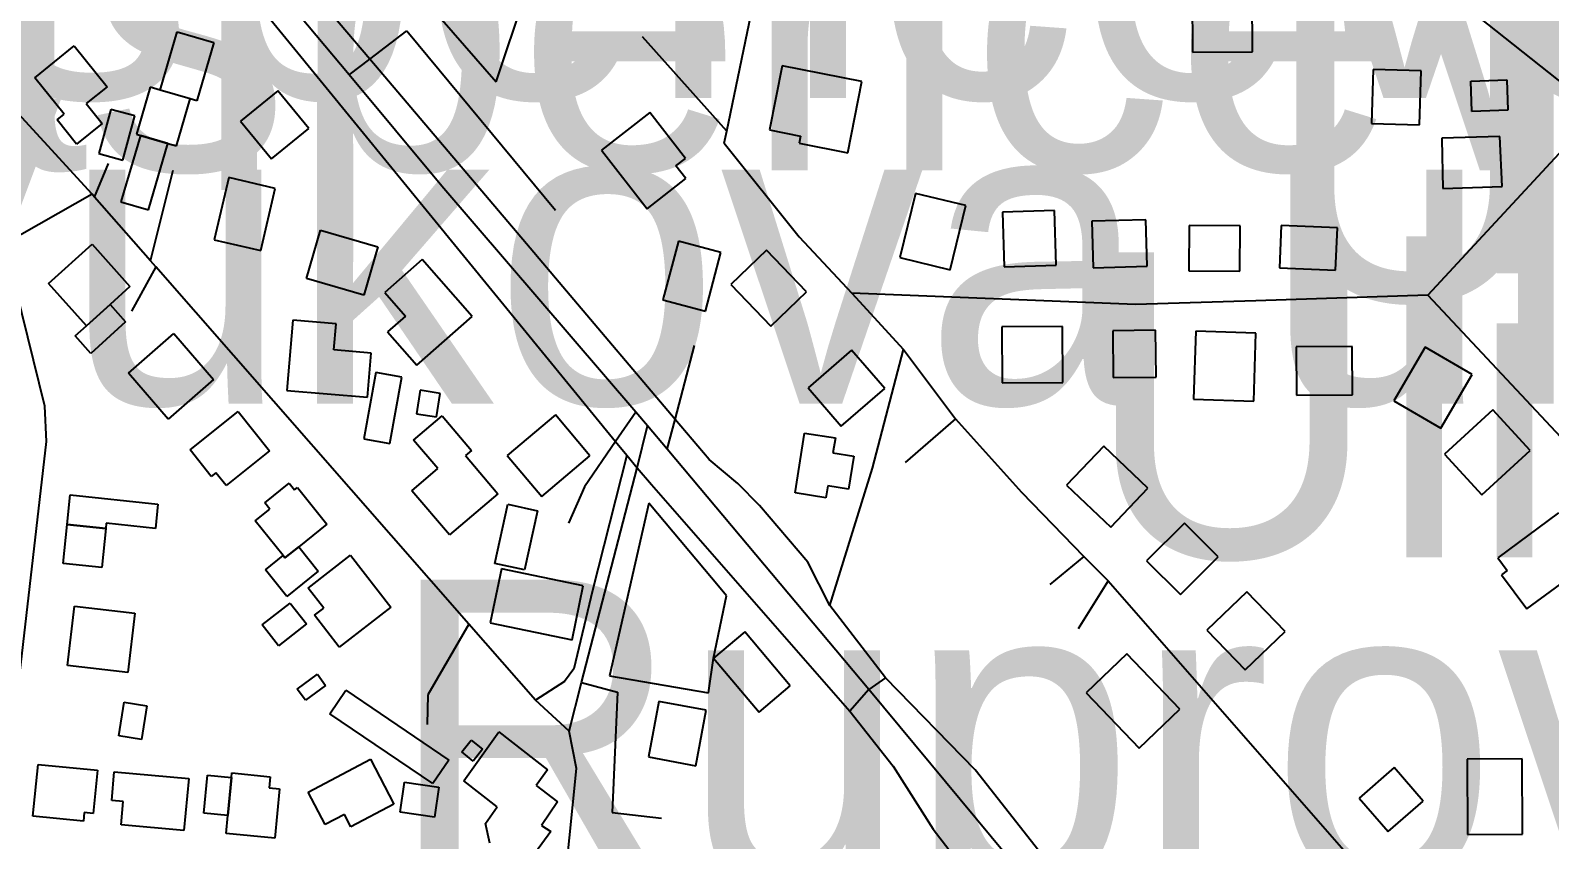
# Model space of a CAD drawing. Extents: x -8864 to 13231, y -7697 to 8949.
# Drawn here: x 826.7 to 1135.9, y 2773.7 to 2938.3 of the extents above; entities that cross this region are included whole.
import ezdxf

# ---------------------------------------------------------------- set-up
doc = ezdxf.new("R2010")
doc.units = 0
for name, color, linetype in [('OSM_BUILDING_COMMERCIAL', 9, 'CONTINUOUS'), ('OSM_BUILDING_HOUSE', 9, 'CONTINUOUS'), ('OSM_BUILDING_YES', 9, 'CONTINUOUS'), ('OSM_HIGHWAY_FOOTWAY', 8, 'CONTINUOUS'), ('OSM_HIGHWAY_RESIDENTIAL', 8, 'CONTINUOUS'), ('OSM_HIGHWAY_SECONDARY', 8, 'CONTINUOUS'), ('OSM_HIGHWAY_SERVICE', 8, 'CONTINUOUS'), ('OSM_LABELS', 8, 'CONTINUOUS')]:
    doc.layers.add(name, color=color, linetype=linetype)

msp = doc.modelspace()

# ---------------------------------------------------------------- linework, layer by layer
at = {"layer": 'OSM_BUILDING_COMMERCIAL'}
for p, q in [((921.500867, 2927.840255), (934.85462, 2967.937146)), ((894.203774, 2959.186105), (921.500867, 2927.840255))]:
    msp.add_line(p, q, dxfattribs=at)
at = {"layer": 'OSM_BUILDING_HOUSE'}
for p, q in [((979.663201, 2931.109386), (977.09046, 2918.07734)), ((995.888318, 2927.906972), (979.663201, 2931.109386)), ((993.024611, 2913.440512), (995.888318, 2927.906972)), ((977.09046, 2918.07734), (983.43043, 2916.831957)), ((983.43043, 2916.831957), (983.147122, 2915.386423)), ((983.147122, 2915.386423), (993.024611, 2913.440512)), ((976.523844, 2893.592218), (969.257381, 2886.620296)), ((984.624917, 2885.174762), (976.523844, 2893.592218)), ((969.257381, 2886.620296), (977.358454, 2878.19172)), ((977.358454, 2878.19172), (984.624917, 2885.174762)), ((993.820936, 2873.254666), (984.984794, 2865.626694)), ((1000.551412, 2865.459901), (993.820936, 2873.254666)), ((984.984794, 2865.626694), (991.722927, 2857.831929)), ((991.722927, 2857.831929), (1000.551412, 2865.459901))]:
    msp.add_line(p, q, dxfattribs=at)
at = {"layer": 'OSM_BUILDING_YES'}
for p, q in [((1063.093532, 2949.167442), (1063.208386, 2933.889259)), ((1075.428908, 2933.978215), (1075.314054, 2949.256398)), ((853.085852, 2926.19457), (856.539145, 2938.03683)), ((856.539145, 2938.03683), (863.966404, 2935.868529)), ((827.549861, 2928.707575), (835.597335, 2935.17912)), ((835.597335, 2935.17912), (842.289526, 2926.86174)), ((863.966404, 2935.868529), (860.520768, 2924.037389)), ((1063.208386, 2933.889259), (1075.428908, 2933.978215)), ((833.506983, 2921.301993), (827.549861, 2928.707575)), ((1099.97715, 2930.375499), (1099.6479, 2919.389441)), ((1109.732128, 2930.086393), (1099.97715, 2930.375499)), ((1109.402878, 2919.100334), (1109.732128, 2930.086393)), ((842.289526, 2926.86174), (838.024594, 2923.436936)), ((851.026127, 2926.783903), (848.246648, 2917.198901)), ((853.085852, 2926.19457), (851.026127, 2926.783903)), ((859.211427, 2924.415451), (853.085852, 2926.19457)), ((859.211427, 2924.415451), (853.085852, 2926.19457)), ((877.021536, 2926.072256), (869.441137, 2919.900937)), ((883.307907, 2918.355328), (877.021536, 2926.072256)), ((1119.862298, 2928.007047), (1127.197674, 2928.251676)), ((1120.061379, 2921.869087), (1119.862298, 2928.007047)), ((1127.197674, 2928.251676), (1127.404412, 2922.113716)), ((838.024594, 2923.436936), (841.278806, 2919.389441)), ((856.431947, 2914.830449), (859.211427, 2924.415451)), ((860.520768, 2924.037389), (859.211427, 2924.415451)), ((832.082787, 2920.167805), (833.506983, 2921.301993)), ((836.072067, 2915.197392), (832.082787, 2920.167805)), ((841.278806, 2919.389441), (836.072067, 2915.197392)), ((843.047566, 2922.24715), (840.620307, 2913.27372)), ((847.902084, 2920.93505), (843.047566, 2922.24715)), ((845.474825, 2911.961619), (847.902084, 2920.93505)), ((869.441137, 2919.900937), (875.727508, 2912.184009)), ((952.718328, 2921.635578), (942.894437, 2913.952009)), ((960.03839, 2912.295204), (952.718328, 2921.635578)), ((1099.6479, 2919.389441), (1109.402878, 2919.100334)), ((1127.404412, 2922.113716), (1120.061379, 2921.869087)), ((849.042972, 2916.965391), (845.08432, 2903.432969)), ((848.246648, 2917.198901), (849.042972, 2916.965391)), ((854.647873, 2915.341945), (849.042972, 2916.965391)), ((849.042972, 2916.965391), (854.647873, 2915.341945)), ((875.727508, 2912.184009), (883.307907, 2918.355328)), ((1125.74285, 2916.77636), (1113.928147, 2916.431656)), ((1113.928147, 2916.431656), (1113.935804, 2916.209266)), ((1113.935804, 2916.209266), (1114.134885, 2906.168364)), ((1126.255866, 2906.579785), (1125.74285, 2916.77636)), ((840.620307, 2913.27372), (845.474825, 2911.961619)), ((850.696878, 2901.798403), (854.647873, 2915.341945)), ((854.647873, 2915.341945), (856.431947, 2914.830449)), ((942.894437, 2913.952009), (952.197654, 2902.065271)), ((958.055235, 2910.749595), (960.03839, 2912.295204)), ((960.046047, 2908.21435), (958.055235, 2910.749595)), ((867.029192, 2908.381143), (864.096573, 2895.73828)), ((876.493205, 2906.179483), (867.029192, 2908.381143)), ((952.197654, 2902.065271), (960.046047, 2908.21435)), ((873.568243, 2893.54774), (876.493205, 2906.179483)), ((1006.837783, 2905.15649), (1003.667798, 2892.102206)), ((1017.067493, 2902.687963), (1006.837783, 2905.15649)), ((1114.134885, 2906.168364), (1126.255866, 2906.579785)), ((845.08432, 2903.432969), (850.696878, 2901.798403)), ((1013.905165, 2889.622559), (1017.067493, 2902.687963)), ((1035.08434, 2901.676089), (1024.50241, 2901.331384)), ((1024.50241, 2901.331384), (1024.869944, 2890.24525)), ((1035.451875, 2890.601074), (1035.08434, 2901.676089)), ((882.848489, 2887.876798), (885.681567, 2897.684191)), ((885.681567, 2897.684191), (897.404387, 2894.292746)), ((1053.736716, 2899.774656), (1042.748966, 2899.496668)), ((1042.748966, 2899.496668), (1042.986332, 2890.056219)), ((1053.974082, 2890.334206), (1053.736716, 2899.774656)), ((1062.511602, 2898.640467), (1062.46566, 2889.422408)), ((1072.886795, 2898.58487), (1062.511602, 2898.640467)), ((1072.833196, 2889.36681), (1072.886795, 2898.58487)), ((1081.286489, 2898.662706), (1080.934269, 2890.000621)), ((1092.695373, 2898.195688), (1081.286489, 2898.662706)), ((1092.343152, 2889.533603), (1092.695373, 2898.195688)), ((830.336998, 2886.820447), (839.203768, 2894.815362)), ((839.203768, 2894.815362), (846.929649, 2886.208874)), ((864.096573, 2895.73828), (873.568243, 2893.54774)), ((958.583566, 2895.460292), (955.421238, 2883.484599)), ((967.228284, 2893.180796), (958.583566, 2895.460292)), ((897.404387, 2894.292746), (894.563651, 2884.485353)), ((906.393668, 2891.735262), (898.782641, 2885.041328)), ((916.59275, 2880.137631), (906.393668, 2891.735262)), ((964.065956, 2881.205103), (967.228284, 2893.180796)), ((1003.667798, 2892.102206), (1013.905165, 2889.622559)), ((1024.869944, 2890.24525), (1035.451875, 2890.601074)), ((1042.986332, 2890.056219), (1053.974082, 2890.334206)), ((1062.46566, 2889.422408), (1072.833196, 2889.36681)), ((1080.934269, 2890.000621), (1092.343152, 2889.533603)), ((838.062879, 2878.213959), (830.336998, 2886.820447)), ((846.929649, 2886.208874), (842.879113, 2882.550561)), ((894.563651, 2884.485353), (882.848489, 2887.876798)), ((842.879113, 2882.550561), (838.062879, 2878.213959)), ((838.062879, 2878.213959), (842.879113, 2882.550561)), ((842.879113, 2882.550561), (846.041441, 2879.036802)), ((898.782641, 2885.041328), (903.024602, 2880.226587)), ((955.421238, 2883.484599), (964.065956, 2881.205103)), ((880.053695, 2879.370386), (878.836237, 2865.092958)), ((888.905151, 2878.614261), (880.053695, 2879.370386)), ((903.024602, 2880.226587), (899.372227, 2877.024174)), ((905.329349, 2870.252402), (916.59275, 2880.137631)), ((835.78876, 2876.167973), (838.062879, 2878.213959)), ((838.951088, 2872.631974), (835.78876, 2876.167973)), ((846.041441, 2879.036802), (838.951088, 2872.631974)), ((846.608056, 2868.584479), (855.872988, 2876.634991)), ((855.872988, 2876.634991), (863.943433, 2867.294617)), ((888.45339, 2873.321382), (888.905151, 2878.614261)), ((899.372227, 2877.024174), (905.329349, 2870.252402)), ((1036.730589, 2878.058286), (1024.410526, 2878.013808)), ((1024.410526, 2878.013808), (1024.456468, 2866.627448)), ((1036.784187, 2866.683045), (1036.730589, 2878.058286)), ((1055.704557, 2877.3244), (1046.967956, 2877.224324)), ((1046.967956, 2877.224324), (1047.075153, 2867.6838)), ((1055.811755, 2867.772756), (1055.704557, 2877.3244)), ((1063.8822, 2877.146488), (1063.445752, 2863.2916)), ((1076.102722, 2876.757306), (1063.8822, 2877.146488)), ((1075.666274, 2862.902418), (1076.102722, 2876.757306)), ((896.049103, 2872.665332), (888.45339, 2873.321382)), ((1095.727532, 2874.010791), (1084.333963, 2873.955194)), ((1084.333963, 2873.955194), (1084.379905, 2864.103323)), ((1095.773474, 2864.158921), (1095.727532, 2874.010791)), ((1110.53611, 2873.910716), (1104.19614, 2862.980254)), ((1120.130292, 2868.33985), (1110.53611, 2873.910716)), ((895.283406, 2863.691902), (896.049103, 2872.665332)), ((854.678501, 2859.244105), (846.608056, 2868.584479)), ((863.943433, 2867.294617), (854.678501, 2859.244105)), ((896.975596, 2868.740151), (894.548337, 2855.252207)), ((902.235934, 2867.794995), (896.975596, 2868.740151)), ((899.808675, 2854.30705), (902.235934, 2867.794995)), ((1024.456468, 2866.627448), (1036.784187, 2866.683045)), ((1047.075153, 2867.6838), (1055.811755, 2867.772756)), ((1113.790321, 2857.420508), (1120.130292, 2868.33985)), ((878.836237, 2865.092958), (895.283406, 2863.691902)), ((906.018476, 2865.115197), (905.27575, 2860.333815)), ((910.091984, 2864.481386), (906.018476, 2865.115197)), ((909.349258, 2859.700004), (910.091984, 2864.481386)), ((1084.379905, 2864.103323), (1095.773474, 2864.158921)), ((859.157828, 2852.972711), (868.966405, 2860.778595)), ((868.966405, 2860.778595), (875.314032, 2852.77256)), ((1063.445752, 2863.2916), (1075.666274, 2862.902418)), ((1104.19614, 2862.980254), (1113.790321, 2857.420508)), ((1124.356938, 2861.167777), (1114.52539, 2852.127629)), ((1131.967965, 2852.883755), (1124.356938, 2861.167777)), ((904.655536, 2854.9631), (910.474832, 2859.922394)), ((905.27575, 2860.333815), (909.349258, 2859.700004)), ((910.474832, 2859.922394), (916.470239, 2852.894874)), ((933.529965, 2860.100306), (923.713731, 2851.827403)), ((940.559062, 2851.771806), (933.529965, 2860.100306)), ((894.548337, 2855.252207), (899.808675, 2854.30705)), ((909.601938, 2849.169844), (904.655536, 2854.9631)), ((982.312512, 2844.23279), (984.257382, 2856.408634)), ((984.257382, 2856.408634), (990.513126, 2855.40788)), ((990.513126, 2855.40788), (990.030737, 2852.405617)), ((863.44573, 2847.568637), (859.157828, 2852.972711)), ((875.314032, 2852.77256), (866.485547, 2845.745041)), ((916.470239, 2852.894874), (915.214496, 2851.827403)), ((915.214496, 2851.827403), (921.830117, 2844.065997)), ((923.713731, 2851.827403), (930.742828, 2843.498903)), ((930.742828, 2843.498903), (940.559062, 2851.771806)), ((990.030737, 2852.405617), (994.249726, 2851.738447)), ((994.249726, 2851.738447), (993.177751, 2845.011154)), ((1045.130283, 2853.762195), (1037.572855, 2845.822877)), ((1054.127222, 2845.200186), (1045.130283, 2853.762195)), ((1114.52539, 2852.127629), (1122.136417, 2843.854727)), ((1122.136417, 2843.854727), (1131.967965, 2852.883755)), ((864.425822, 2848.347002), (863.44573, 2847.568637)), ((866.485547, 2845.745041), (864.425822, 2848.347002)), ((904.303315, 2844.65533), (909.601938, 2849.169844)), ((874.349254, 2842.186803), (879.341597, 2846.18982)), ((879.341597, 2846.18982), (880.42123, 2844.855481)), ((880.42123, 2844.855481), (881.033787, 2845.344739)), ((881.033787, 2845.344739), (886.998566, 2837.87244)), ((988.958761, 2845.678324), (988.568256, 2843.232035)), ((993.177751, 2845.011154), (988.958761, 2845.678324)), ((1037.572855, 2845.822877), (1046.569793, 2837.260868)), ((1046.569793, 2837.260868), (1054.127222, 2845.200186)), ((834.142511, 2837.827962), (834.755069, 2843.810249)), ((834.755069, 2843.810249), (852.626434, 2841.964413)), ((852.626434, 2841.964413), (852.128731, 2837.016239)), ((875.367631, 2840.919181), (874.349254, 2842.186803)), ((911.975598, 2835.67078), (904.303315, 2844.65533)), ((921.830117, 2844.065997), (911.975598, 2835.67078)), ((952.565189, 2842.142325), (944.556, 2807.038087)), ((967.052174, 2824.840394), (952.565189, 2842.142325)), ((988.568256, 2843.232035), (982.312512, 2844.23279)), ((872.419698, 2838.561848), (875.367631, 2840.919181)), ((921.194588, 2829.888644), (923.874527, 2841.931055)), ((923.874527, 2841.931055), (929.885248, 2840.596716)), ((929.885248, 2840.596716), (927.212966, 2828.554305)), ((1137.710692, 2840.185294), (1125.33703, 2831.056191)), ((833.323216, 2829.855286), (834.142511, 2837.827962)), ((842.021532, 2837.016239), (834.142511, 2837.827962)), ((834.142511, 2837.827962), (842.021532, 2837.016239)), ((842.021532, 2837.016239), (841.202236, 2829.043563)), ((842.113416, 2838.050352), (842.021532, 2837.016239)), ((852.128731, 2837.016239), (842.113416, 2838.050352)), ((878.085855, 2831.467612), (872.419698, 2838.561848)), ((886.998566, 2837.87244), (881.286467, 2833.26897)), ((1061.562138, 2838.105949), (1053.874542, 2830.42238)), ((1068.415125, 2831.245222), (1061.562138, 2838.105949)), ((881.286467, 2833.26897), (878.453389, 2831.000593)), ((878.453389, 2831.000593), (881.286467, 2833.26897)), ((881.286467, 2833.26897), (885.260434, 2828.287437)), ((841.202236, 2829.043563), (833.323216, 2829.855286)), ((874.51005, 2828.587663), (878.085855, 2831.467612)), ((878.453389, 2831.000593), (878.085855, 2831.467612)), ((878.085855, 2831.467612), (878.453389, 2831.000593)), ((883.223681, 2824.851514), (891.822456, 2831.556568)), ((891.822456, 2831.556568), (900.015413, 2821.015289)), ((927.212966, 2828.554305), (921.194588, 2829.888644)), ((1053.874542, 2830.42238), (1060.735185, 2823.561653)), ((1060.735185, 2823.561653), (1068.415125, 2831.245222)), ((1125.33703, 2831.056191), (1127.2819, 2828.420871)), ((1131.278838, 2820.614987), (1144.801045, 2830.589172)), ((878.859208, 2823.139112), (874.51005, 2828.587663)), ((885.260434, 2828.287437), (878.859208, 2823.139112)), ((922.565186, 2828.787814), (920.275752, 2817.768397)), ((939.203779, 2825.340772), (922.565186, 2828.787814)), ((1127.2819, 2828.420871), (1126.133355, 2827.56467)), ((1126.133355, 2827.56467), (1131.278838, 2820.614987)), ((886.363038, 2820.815138), (883.223681, 2824.851514)), ((936.914345, 2814.310235), (939.203779, 2825.340772)), ((968.376829, 2823.261426), (967.052174, 2824.840394)), ((1074.295677, 2824.106508), (1066.148662, 2816.278385)), ((1082.052186, 2816.055995), (1074.295677, 2824.106508)), ((834.219081, 2809.139671), (835.612649, 2821.193201)), ((835.612649, 2821.193201), (847.894427, 2819.758786)), ((873.859208, 2817.379215), (879.517708, 2821.827012)), ((879.517708, 2821.827012), (882.833175, 2817.601605)), ((884.471766, 2819.336246), (886.363038, 2820.815138)), ((900.015413, 2821.015289), (889.525366, 2812.831342)), ((965.719861, 2810.618563), (968.376829, 2823.261426)), ((847.894427, 2819.758786), (846.500859, 2807.705256)), ((877.189989, 2813.153808), (873.859208, 2817.379215)), ((882.833175, 2817.601605), (877.189989, 2813.153808)), ((889.525366, 2812.831342), (884.471766, 2819.336246)), ((920.275752, 2817.768397), (936.914345, 2814.310235)), ((972.082802, 2815.978159), (965.719861, 2810.618563)), ((981.33242, 2805.00322), (972.082802, 2815.978159)), ((1066.148662, 2816.278385), (1073.905172, 2808.216753)), ((1073.905172, 2808.216753), (1082.052186, 2816.055995)), ((1049.854633, 2811.508123), (1041.531508, 2803.535447)), ((1060.650959, 2800.244077), (1049.854633, 2811.508123)), ((846.500859, 2807.705256), (834.219081, 2809.139671)), ((964.68617, 2803.546566), (965.719861, 2810.618563)), ((965.719861, 2810.618563), (974.969479, 2799.643624)), ((880.987846, 2804.291572), (885.084324, 2807.338313)), ((886.753543, 2805.081056), (882.657065, 2802.034315)), ((885.084324, 2807.338313), (886.753543, 2805.081056)), ((944.556, 2807.038087), (964.68617, 2803.546566)), ((974.969479, 2799.643624), (981.33242, 2805.00322)), ((882.657065, 2802.034315), (880.987846, 2804.291572)), ((887.626438, 2799.29892), (890.865335, 2804.080302)), ((890.865335, 2804.080302), (911.822459, 2789.847351)), ((954.6096, 2801.823045), (952.503933, 2790.514521)), ((964.234409, 2800.032806), (954.6096, 2801.823045)), ((1041.531508, 2803.535447), (1052.327834, 2792.2714)), ((844.632558, 2794.806645), (845.735162, 2801.645133)), ((845.735162, 2801.645133), (850.382942, 2800.889007)), ((850.382942, 2800.889007), (849.265024, 2794.050519)), ((908.575904, 2785.077089), (887.626438, 2799.29892)), ((962.121086, 2788.724282), (964.234409, 2800.032806)), ((1052.327834, 2792.2714), (1060.650959, 2800.244077)), ((914.892903, 2785.655302), (921.990913, 2795.640607)), ((921.990913, 2795.640607), (931.944972, 2787.923679)), ((849.265024, 2794.050519), (844.632558, 2794.806645)), ((914.456456, 2791.526394), (916.378355, 2793.950444)), ((916.378355, 2793.950444), (918.71373, 2792.104608)), ((883.185396, 2783.320209), (895.865336, 2790.047502)), ((895.865336, 2790.047502), (900.666255, 2780.929518)), ((911.822459, 2789.847351), (908.575904, 2785.077089)), ((916.799488, 2789.669439), (914.456456, 2791.526394)), ((918.71373, 2792.104608), (916.799488, 2789.669439)), ((952.503933, 2790.514521), (962.121086, 2788.724282)), ((1130.344688, 2790.114219), (1119.1502, 2790.069741)), ((1119.1502, 2790.069741), (1119.211455, 2774.74708)), ((1130.405944, 2774.791558), (1130.344688, 2790.114219)), ((827.182327, 2778.47211), (828.223674, 2789.00227)), ((828.223674, 2789.00227), (840.314028, 2787.790245)), ((840.314028, 2787.790245), (839.441134, 2778.994726)), ((843.216019, 2781.674524), (843.736693, 2787.490019)), ((843.736693, 2787.490019), (858.882177, 2786.122321)), ((861.952622, 2779.094802), (862.680034, 2786.81173)), ((862.680034, 2786.81173), (867.572837, 2786.333591)), ((866.837768, 2778.627783), (867.572837, 2786.333591)), ((867.572837, 2786.333591), (866.837768, 2778.627783)), ((867.572837, 2786.333591), (867.657063, 2787.256509)), ((867.657063, 2787.256509), (875.497799, 2786.489264)), ((875.497799, 2786.489264), (875.283404, 2784.209768)), ((931.944972, 2787.923679), (929.632568, 2784.687906)), ((1104.249739, 2788.3351), (1097.105787, 2782.141543)), ((1110.153261, 2781.529971), (1104.249739, 2788.3351)), ((858.882177, 2786.122321), (857.917399, 2775.525444)), ((875.283404, 2784.209768), (877.381413, 2784.009617)), ((877.381413, 2784.009617), (876.424292, 2773.990954)), ((886.661659, 2776.737469), (883.185396, 2783.320209)), ((901.921998, 2779.294952), (902.810206, 2785.377315)), ((902.810206, 2785.377315), (909.808676, 2784.354322)), ((909.808676, 2784.354322), (908.91281, 2778.26084)), ((921.699948, 2780.395782), (914.892903, 2785.655302)), ((929.632568, 2784.687906), (933.981726, 2781.352059)), ((845.559052, 2781.463254), (843.216019, 2781.674524)), ((845.130261, 2776.681872), (845.559052, 2781.463254)), ((900.666255, 2780.929518), (891.906683, 2776.28157)), ((919.318631, 2776.970979), (921.699948, 2780.395782)), ((933.981726, 2781.352059), (930.719857, 2776.592916)), ((1097.105787, 2782.141543), (1103.00931, 2775.336413)), ((1103.00931, 2775.336413), (1110.153261, 2781.529971)), ((837.442665, 2777.449117), (827.182327, 2778.47211)), ((837.618775, 2779.183758), (837.442665, 2777.449117)), ((839.441134, 2778.994726), (837.618775, 2779.183758)), ((866.837768, 2778.627783), (861.952622, 2779.094802)), ((866.485547, 2774.936111), (866.837768, 2778.627783)), ((890.57437, 2778.816814), (886.661659, 2776.737469)), ((891.906683, 2776.28157), (890.57437, 2778.816814)), ((908.91281, 2778.26084), (901.921998, 2779.294952)), ((857.917399, 2775.525444), (845.130261, 2776.681872)), ((876.424292, 2773.990954), (866.485547, 2774.936111)), ((920.199182, 2773.00132), (919.318631, 2776.970979)), ((932.580501, 2775.314174), (929.502399, 2771.066528)), ((930.719857, 2776.592916), (932.580501, 2775.314174)), ((1119.211455, 2774.74708), (1130.405944, 2774.791558))]:
    msp.add_line(p, q, dxfattribs=at)
at = {"layer": 'OSM_HIGHWAY_FOOTWAY'}
for p, q in [((895.750481, 2932.488203), (870.819391, 2961.877022)), ((863.989375, 2954.727188), (921.791832, 2884.007215)), ((927.626442, 2894.915437), (895.750481, 2932.488203)), ((935.046045, 2886.164396), (927.626442, 2894.915437)), ((957.879125, 2859.199627), (935.046045, 2886.164396)), ((921.791832, 2884.007215), (945.781115, 2854.662874)), ((998.039926, 2849.292159), (1004.356925, 2873.388099)), ((964.816339, 2851.01568), (957.879125, 2859.199627)), ((945.781115, 2854.662874), (948.047577, 2851.89412)), ((948.047577, 2851.89412), (941.049108, 2824.351137)), ((948.047577, 2851.89412), (950.13793, 2849.336637)), ((950.13793, 2849.336637), (953.09352, 2845.967431)), ((970.681577, 2846.134223), (964.816339, 2851.01568)), ((989.418179, 2821.315515), (998.039926, 2849.292159)), ((953.09352, 2845.967431), (993.453402, 2799.832655)), ((975.053706, 2841.641948), (970.681577, 2846.134223)), ((984.900568, 2830.133273), (975.053706, 2841.641948)), ((989.418179, 2821.315515), (984.900568, 2830.133273)), ((941.049108, 2824.351137), (937.274222, 2808.439143)), ((1000.750493, 2806.637785), (989.418179, 2821.315515)), ((937.274222, 2808.439143), (935.390608, 2805.848301)), ((935.390608, 2805.848301), (929.494742, 2802.067673)), ((1000.750493, 2806.637785), (997.320171, 2804.258214)), ((1018.981735, 2787.90144), (1000.750493, 2806.637785)), ((997.320171, 2804.258214), (993.453402, 2799.832655)), ((993.453402, 2799.832655), (1002.266573, 2788.635326)), ((1002.266573, 2788.635326), (1010.444215, 2775.792312)), ((1053.652489, 2743.768173), (1018.981735, 2787.90144)), ((1010.444215, 2775.792312), (1022.534569, 2760.113828))]:
    msp.add_line(p, q, dxfattribs=at)
at = {"layer": 'OSM_HIGHWAY_RESIDENTIAL'}
for p, q in [((839.203768, 2905.000817), (751.309424, 3000.973158)), ((968.407457, 2917.854951), (977.029204, 2959.252822)), ((1145.69691, 2921.835729), (1104.456477, 2954.627113)), ((1145.69691, 2921.835729), (1111.125696, 2884.440875)), ((967.89444, 2915.386423), (968.407457, 2917.854951)), ((967.89444, 2915.386423), (983.17775, 2896.338732)), ((839.203768, 2905.000817), (821.477885, 2894.893198)), ((839.701471, 2904.433723), (839.203768, 2905.000817)), ((851.087383, 2891.457275), (839.701471, 2904.433723)), ((829.586615, 2861.901664), (821.477885, 2894.893198)), ((983.17775, 2896.338732), (993.843907, 2884.863416)), ((852.182329, 2890.211892), (851.087383, 2891.457275)), ((915.918937, 2817.546007), (852.182329, 2890.211892)), ((1051.585108, 2882.561681), (993.843907, 2884.863416)), ((993.843907, 2884.863416), (1004.356925, 2873.388099)), ((1076.087408, 2883.306687), (1051.585108, 2882.561681)), ((1111.125696, 2884.440875), (1076.087408, 2883.306687)), ((1111.125696, 2884.440875), (1139.127231, 2854.551679)), ((1004.356925, 2873.388099), (1014.946513, 2859.288583)), ((829.946492, 2854.707352), (829.586615, 2861.901664)), ((950.13793, 2849.336637), (952.25891, 2857.898646)), ((1014.946513, 2859.288583), (1028.407464, 2844.366224)), ((820.390596, 2772.056163), (829.946492, 2854.707352)), ((938.866872, 2805.637031), (950.13793, 2849.336637)), ((1028.407464, 2844.366224), (1041.064433, 2831.267461)), ((1041.064433, 2831.267461), (1046.010835, 2826.319287)), ((1046.010835, 2826.319287), (1115.28343, 2747.35977)), ((929.494742, 2802.067673), (915.918937, 2817.546007)), ((936.340072, 2795.78516), (938.866872, 2805.637031)), ((936.340072, 2795.78516), (929.494742, 2802.067673)), ((937.848495, 2788.134949), (936.340072, 2795.78516)), ((935.084329, 2761.136821), (937.848495, 2788.134949))]:
    msp.add_line(p, q, dxfattribs=at)
at = {"layer": 'OSM_HIGHWAY_SECONDARY'}
for p, q in [((891.531492, 2929.27467), (861.990906, 2964.690254)), ((910.382948, 2906.668741), (891.531492, 2929.27467)), ((949.908221, 2860.634041), (910.382948, 2906.668741)), ((952.25891, 2857.898646), (949.908221, 2860.634041)), ((956.263505, 2853.128384), (952.25891, 2857.898646)), ((997.320171, 2804.258214), (956.263505, 2853.128384)), ((1045.850038, 2745.803041), (997.320171, 2804.258214))]:
    msp.add_line(p, q, dxfattribs=at)
at = {"layer": 'OSM_HIGHWAY_SERVICE'}
for p, q in [((895.750481, 2932.488203), (903.292595, 2938.214742)), ((903.292595, 2938.214742), (933.545279, 2901.731686)), ((968.407457, 2917.854951), (951.286475, 2937.013836)), ((891.531492, 2929.27467), (895.750481, 2932.488203)), ((839.701471, 2904.433723), (842.534549, 2911.272211)), ((851.087383, 2891.457275), (855.704535, 2909.926752)), ((852.182329, 2890.211892), (847.258899, 2881.238461)), ((957.879125, 2859.199627), (961.860749, 2874.199822)), ((949.908221, 2860.634041), (945.781115, 2854.662874)), ((956.263505, 2853.128384), (957.879125, 2859.199627)), ((1014.946513, 2859.288583), (1004.72446, 2850.426347)), ((945.781115, 2854.662874), (939.418174, 2845.455934)), ((939.418174, 2845.455934), (936.19459, 2838.072591)), ((1041.064433, 2831.267461), (1034.157847, 2825.5854)), ((1046.010835, 2826.319287), (1039.931202, 2816.578611)), ((915.918937, 2817.546007), (907.572841, 2803.146264)), ((938.866872, 2805.637031), (946.140992, 2803.691119)), ((907.572841, 2803.146264), (907.442672, 2797.10838)), ((946.140992, 2803.691119), (945.069017, 2779.239355)), ((945.069017, 2779.239355), (955.145587, 2778.03845))]:
    msp.add_line(p, q, dxfattribs=at)

# ---------------------------------------------------------------- texts
at = {"layer": 'OSM_LABELS'}
for s, p in [('Gašperičeva ulica', (707.758366, 2924.573183)), ('Gašperičeva ulica', (727.362255, 2909.898954)), ('Ulica Luke Kruniča', (1077.927847, 2883.366262)), ('Vukova ulica', (777.943481, 2862.363236)), ('Ulica mladinskih brigad', (1041.220078, 2831.111761)), ('Ruprova ulica', (899.270592, 2764.546444))]:
    msp.add_text(s, height=62.042552, dxfattribs=at).set_placement(p)

doc.saveas('drawing.dxf')
